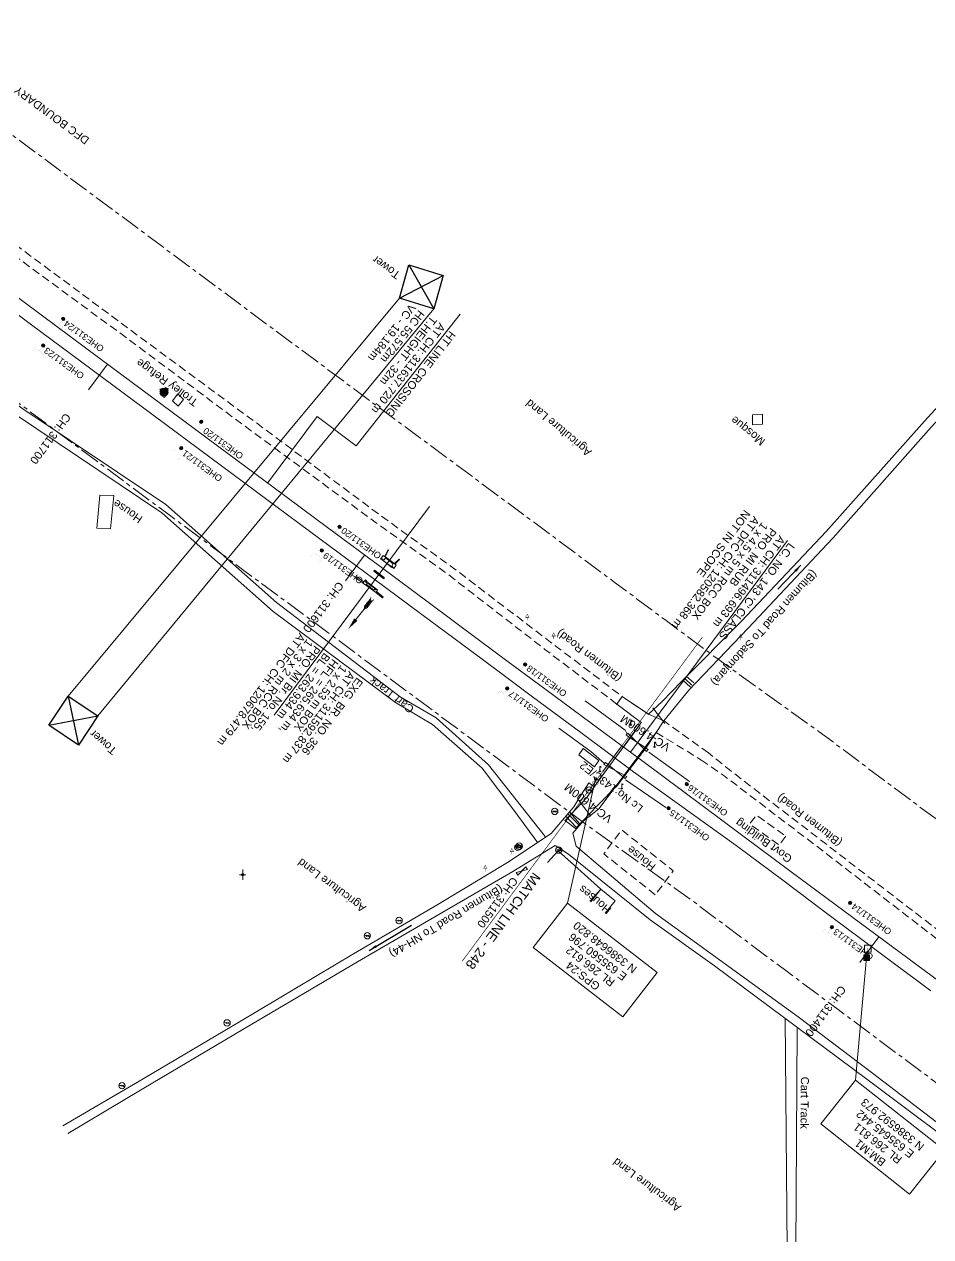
# Model space of a CAD drawing. Header units: metres. Extents: x 628572 to 650094, y 3375792 to 3391117.
# Drawn here: x 635382.4 to 635665.5, y 3386505.8 to 3386884.5 of the extents above; entities that cross this region are included whole.
import ezdxf
from ezdxf.enums import TextEntityAlignment as Align

# ---------------------------------------------------------------- set-up
doc = ezdxf.new("R2010")
doc.units = ezdxf.units.M
doc.header["$MEASUREMENT"] = 0
for name, pattern in [('CENTER', [2, 1.25, -0.25, 0.25, -0.25]), ('DASHED', [0.75, 0.5, -0.25]), ('PHANTOM2', [1.25, 0.625, -0.125, 0.125, -0.125, 0.125, -0.125])]:
    doc.linetypes.add(name, pattern=pattern)
for name, color, linetype, lineweight in [('Arch', 7, 'Continuous', 0), ('Bench_Mark', 7, 'Continuous', 0), ('Bore', 8, 'Continuous', 0), ('BRIDGE DETAILS PLAN', 7, 'Continuous', 0), ('Cart Track', 34, 'Continuous', 0), ('Culvert Parapet', 7, 'Continuous', 0), ('DFCC BOUNDARY', 6, 'CENTER', 0), ('Electric Pole', 251, 'Continuous', 0), ('Existing Chainage', 7, 'Continuous', 0), ('Existing IR Track', 143, 'Continuous', 0), ('Existing Railway Boundary', 7, 'CENTER', 0), ('Footpath', 251, 'Continuous', 0), ('Gate', 251, 'Continuous', 0), ('Govt buliding', 251, 'Continuous', 0), ('GPS', 251, 'Continuous', 0), ('Grill', 251, 'Continuous', 0), ('HT_PWR_LINE', 134, 'POWER', 0), ('Lamp_Post', 7, 'Continuous', 0), ('LC DETAILS IN PLAN', 7, 'Continuous', 0), ('MATCH LINE', 7, 'Continuous', 0), ('OHE MAST', 8, 'Continuous', 0), ('Religious_Place', 251, 'Continuous', 0), ('Residential Building Pucca', 251, 'Continuous', 0), ('Retaining Wall', 251, 'Continuous', 0), ('River Text', 5, 'Continuous', 0), ('Side Details', 251, 'Continuous', 0), ('Sign Board', 251, 'Continuous', 0), ('Subroad Edge', 34, 'Continuous', 0), ('Telephone_Pole', 8, 'Continuous', 0), ('Text', 251, 'Continuous', 0), ('TOPOSTYLEREMARK', 251, 'Continuous', 0), ('Trolley Stand', 251, 'Continuous', 0), ('Wing Wall', 7, 'Continuous', 0), ('WL', 7, 'Continuous', 0)]:
    doc.layers.add(name, color=color, linetype=linetype, lineweight=lineweight)
doc.layers.add('HT_TEXT', color=7, linetype='Continuous')
doc.layers.add('HT_TOWER', color=7, linetype='Continuous')
doc.styles.add('CUT-FILL', font='cut-fill.shx', dxfattribs={"height": 2})
doc.styles.get("Standard").update_dxf_attribs({"font": 'arial.ttf'})
doc.styles.add('street name', font='tahoma.ttf', dxfattribs={"height": 2})
doc.styles.add('Style-Arial', font='arial.ttf')
doc.styles.add('Text', font='arial.ttf', dxfattribs={"height": 2})
doc.linetypes.add('POWER', pattern='A,10,-0.2,[131,ltypeshp.shx,S=0.4,R=0,X=-0.2,Y=0],-0.2,[131,ltypeshp.shx,S=0.4,R=180,X=1.2,Y=0],-1.2,-0.2,[131,ltypeshp.shx,S=0.4,R=0,X=-0.2,Y=0],-0.2,[131,ltypeshp.shx,S=0.4,R=180,X=1.2,Y=0],-1.2,-0.2,[131,ltypeshp.shx,S=0.4,R=0,X=-0.2,Y=0],-0.2,[131,ltypeshp.shx,S=0.4,R=180,X=1.2,Y=0],-1.2', length=14.8)
doc.dimstyles.new('ISO-25', dxfattribs={"dimtxt": 2.5, "dimasz": 2.5, "dimexe": 1.25, "dimexo": 0.625, "dimtad": 1, "dimtxsty": 'Standard', "dimcen": 2.5, "dimadec": 0, "dimazin": 0, "dimtfac": 1, "dimtmove": 0, "dimatfit": 3, "dimfxl": 1, "dimarcsym": 0})

# ---------------------------------------------------------------- blocks, each defined once
blk = doc.blocks.new('GT')
at = {"layer": 'Gate'}
for p, q in [((-0.5, -0.5), (-0.5, 0.5)), ((-0.5, 0.5), (0.5, -0.5)), ((0.5, 0.5), (0.5, -0.5))]:
    blk.add_line(p, q, dxfattribs=at)
at = {"layer": 'Gate', "flags": 128}
blk.add_lwpolyline([(0.5, 0.5), (-0.5, -0.5)], dxfattribs=at)
blk = doc.blocks.new('BORE')
at = {"ltscale": 0.5}
for q in [(-0.99, 0), (0, 1.64), (0.99, 0), (0, -1.64)]:
    blk.add_line((0, 0), q, dxfattribs=at)
blk.add_circle((0, 0), 0.328, dxfattribs=at)
blk = doc.blocks.new('EP')
blk.add_hatch(color=8).paths.add_polyline_path([(0.31, -0.24), (0.31, 0), (-0.31, -0.19), (-0.31, 0.07), (-0.93, -0.01), (-0.21, 0.16), (-0.21, -0.05), (0.43, 0.15), (0.41, -0.1), (0.94, -0.01)])
at = {"color": 8}
for p, q in [((-0.93, -0.01), (-0.21, 0.16)), ((-0.31, 0.07), (-0.93, -0.01)), ((-0.31, -0.19), (-0.31, 0.07)), ((0.31, 0), (-0.31, -0.19)), ((-0.21, 0.16), (-0.21, -0.05)), ((-0.21, -0.05), (0.43, 0.15)), ((0.31, -0.24), (0.31, 0)), ((0.43, 0.15), (0.41, -0.1)), ((0.94, -0.01), (0.31, -0.24)), ((0.41, -0.1), (0.94, -0.01))]:
    blk.add_line(p, q, dxfattribs=at)
blk.add_circle((0, 0), 1, dxfattribs=at)
blk = doc.blocks.new('LP')
at = {"flags": 128}
for points in [[(0, 0), (0, 1.5)], [(0.25, 1.35), (0.44, 1.35)]]:
    blk.add_lwpolyline(points, dxfattribs=at)
for centre, radius, start, end in [((0.07, 0.99), 0.519, 57.6425, 97.3165), ((0.34, 1.33), 0.094, 11.7012, 168.0476)]:
    blk.add_arc(centre, radius, start, end)
at = {"extrusion": (0, 0, -1)}
blk.add_ellipse((0, 0.01), major_axis=(0.308, 0), ratio=0.400495, dxfattribs=at)
blk.add_ellipse((0.35, 1.36), major_axis=(0.0017, 0.0438), ratio=0.461056, start_param=1.74022, end_param=4.575836)
blk = doc.blocks.new('SIG')
for color, points in [(1, [(-0.22, 0.42, 0.180295), (-0.01, 0.33, -0.00255), (0.01, 0.33, -0.00255), (0.02, 0.33, 0.180295), (0.23, 0.42, -0.002654), (0.25, 0.44, 0.184495), (0.33, 0.65, 1.000001), (-0.32, 0.65, 0.184495), (-0.24, 0.44, -0.002654)]), (2, [(0.23, -0.23, -0.002654), (0.25, -0.21, 0.184495), (0.33, 0.01, 1.000001), (-0.32, 0.01, 0.184495), (-0.24, -0.21, -0.002654), (-0.22, -0.23, 0.180295), (-0.01, -0.32, -0.00255), (0.01, -0.32, -0.00255), (0.02, -0.32, 0.180295)]), (3, [(0.23, -0.88, -0.002654), (0.25, -0.86, 0.184495), (0.33, -0.64, 1.000001), (-0.32, -0.64, 0.184495), (-0.24, -0.86, -0.002654), (-0.22, -0.88, 0.395599)])]:
    blk.add_hatch(color=color).paths.add_polyline_path(points)
for p, q in [((-0.31, 0.98), (-0.32, -0.9)), ((0.33, -0.9), (0.32, 0.98))]:
    blk.add_line(p, q)
at = {"flags": 128}
for points in [[(-0.31, 0.98), (-0.81, 0.98, 0.198758), (-0.42, 0.41, 0.003814), (-0.31, 0.39)], [(-0.31, 0.33), (-0.81, 0.33, 0.198758), (-0.42, -0.23, 0.003727), (-0.32, -0.26)], [(0.32, 0.98), (0.82, 0.98, -0.198758), (0.44, 0.41, -0.003814), (0.32, 0.39)], [(0.32, 0.33), (0.82, 0.33, -0.198758), (0.44, -0.23, -0.003727), (0.33, -0.26)], [(-0.32, -0.32), (-0.81, -0.32, 0.198758), (-0.42, -0.88, 0.003639), (-0.32, -0.9)], [(0.33, -0.32), (0.82, -0.32, -0.198758), (0.44, -0.88, -0.003639), (0.33, -0.9)]]:
    blk.add_lwpolyline(points, format="xyb", dxfattribs=at)
for centre, radius, start, end in [((0.01, 0.91), 0.324, 12.4049, 167.5951), ((0.01, 0.81), 0.357, 27.7578, 152.2422), ((0.01, -0.9), 0.324, 181.4572, 358.5428)]:
    blk.add_arc(centre, radius, start, end)
blk = doc.blocks.new('TP')
at = {"layer": 'Telephone_Pole'}
blk.add_hatch(color=8, dxfattribs=at).paths.add_polyline_path([(0.49, 0.08, -0.516403), (0.5, 0.04, 0.157799), (0.42, -0.19, 0.257253), (0.43, -0.21), (0.7, -0.4, 0.297943), (0.73, -0.4, 0.213635), (0.94, -0.09, 0.292624), (0.86, 0.1, 0.314672), (-0.86, 0.1, 0.297888), (-0.94, -0.1, 0.205841), (-0.73, -0.4, 0.297943), (-0.7, -0.4), (-0.43, -0.21, 0.257253), (-0.42, -0.19, 0.155164), (-0.5, 0.04, -0.510878), (-0.49, 0.08, -0.167449)])
at = {"layer": 'Telephone_Pole', "color": 8}
for p, q in [((-0.7, -0.4), (-0.43, -0.21)), ((0.7, -0.4), (0.43, -0.21))]:
    blk.add_line(p, q, dxfattribs=at)
blk.add_circle((0, 0), 1.03, dxfattribs=at)
for centre, radius, start, end in [((0.01, -1.13), 1.5, 55.3659, 125.2353), ((-0.48, 0.05), 0.0243, 109.2181, 217.464), ((-0.82, -0.21), 0.402, 2.1844, 37.464), ((0.01, -1.34), 1.5, 71.1943, 109.2181), ((0.82, -0.21), 0.402, 141.9464, 177.8156), ((0.48, 0.06), 0.0243, 321.9464, 71.1943), ((0.75, -0.06), 0.194, 350.1231, 55.3659), ((-0.44, -0.19), 0.0258, 304.4776, 2.1844), ((0.44, -0.19), 0.0258, 177.8156, 235.5224), ((0.72, -0.38), 0.0258, 235.5224, 301.8866), ((0.49, -0.01), 0.462, 301.8866, 350.1231)]:
    blk.add_arc(centre, radius, start, end, dxfattribs=at)
for p in [(-0.44, -0.22), (0.44, -0.22)]:
    blk.add_point(p, dxfattribs=at)
blk = doc.blocks.new('TSB')
at = {"const_width": 0.132, "flags": 128}
blk.add_lwpolyline([(-0.51, 0.84), (0.54, 0.84), (0, 1.85), (-0.51, 0.84)], close=True, dxfattribs=at)
at = {"const_width": 0.142, "flags": 128}
blk.add_lwpolyline([(0, 0.84), (0, 0)], dxfattribs=at)
blk = doc.blocks.new('L')
at = {"layer": 'WL'}
for p, q in [((1.07, 3.42), (-1.06, 3.42)), ((-1.06, 3.42), (-1.06, 1.29)), ((-1.06, 1.29), (1.07, 1.29)), ((0, 1.29), (0, 0)), ((1.07, 1.29), (1.07, 3.42))]:
    blk.add_line(p, q, dxfattribs=at)
at = {"layer": 'WL', "insert": (-0.18, 1.79), "char_height": 0.739, "attachment_point": 7, "line_spacing_factor": 0.6, "style": 'CUT-FILL'}
blk.add_mtext('L', dxfattribs=at)
blk = doc.blocks.new('BM')
blk.add_hatch(color=256).paths.add_polyline_path([(-0.88, -0.88), (-0.88, 0.88), (0.88, 0.88), (0.88, -0.88)])
for p, q in [((0.88, 0.88), (-0.88, 0.88)), ((-0.88, 0.88), (-0.88, -0.88)), ((0.88, -0.88), (0.88, 0.88)), ((-0.88, -0.88), (0.88, -0.88))]:
    blk.add_line(p, q)
blk = doc.blocks.new('GPS')
at = {"const_width": 0.0279, "flags": 128}
blk.add_lwpolyline([(0.56, -0.56), (-0.56, -0.56), (-0.56, 0.56), (0.56, 0.56), (0.56, -0.56)], close=True, dxfattribs=at)
at = {"flags": 128}
blk.add_lwpolyline([(0.33, -0.33), (-0.33, -0.33), (-0.33, 0.33), (0.33, 0.33), (0.33, -0.33)], close=True, dxfattribs=at)
at = {"style": 'street name'}
blk.add_text('GPS', height=0.868, dxfattribs=at).set_placement((-1.16, -1.69, -111.29))
blk = doc.blocks.new('OHE MAST')
h = blk.add_hatch(color=256)
edge = h.paths.add_edge_path()
edge.add_arc((0, 0), 0.514, 0, 360)
at = {"const_width": 0.01, "flags": 128}
for points in [[(1.5, 3.5), (1.5, 2), (-1.5, 2), (-1.5, 3.5)], [(0, 2), (0, 0)]]:
    blk.add_lwpolyline(points, dxfattribs=at)
blk.add_circle((0, 0), 0.514)
blk = doc.blocks.new('River A')
at = {"layer": 'River Text'}
for p, q in [((0.5, 20.3), (-3.1, 27.8, -1499.5)), ((0.5, 20.3), (4.5, 27.7, -1499.5)), ((0, 0), (-3.6, 7.5, -1499.5)), ((0.1, 6), (-3.5, 13.6, -1499.5)), ((0.1, 3.3), (-3.5, 10.8, -1499.5)), ((0.2, 9.9), (-3.4, 17.4, -1499.5)), ((0.3, 12.9), (-3.3, 20.5, -1499.5)), ((0.4, 16.4), (-3.2, 24, -1499.5)), ((0.5, 22.3), (0, 0)), ((0, 0), (4, 7.4, -1499.5)), ((0.1, 6), (4.1, 13.4, -1499.5)), ((0.1, 3.3), (4.1, 10.7, -1499.5)), ((0.2, 9.9), (4.2, 17.2, -1499.5)), ((0.3, 12.9), (4.3, 20.3, -1499.5)), ((0.4, 16.4), (4.4, 23.8, -1499.5))]:
    blk.add_line(p, q, dxfattribs=at)
at = {"layer": 'River Text', "flags": 128}
blk.add_lwpolyline([(-0.7, -27.7), (0.5, 22.3)], dxfattribs=at)
at = {"layer": 'River Text', "extrusion": (0, 0, -1)}
blk.add_solid([(-3.5, -27.8), (1.3, -52.7), (4.8, -27.6)], dxfattribs=at)

msp = doc.modelspace()

# ---------------------------------------------------------------- linework, layer by layer
at = {"layer": 'Arch', "flags": 128}
for points in [[(635582.4552, 3386666.1339), (635578.6537, 3386671.0438)], [(635559.3582, 3386637.1439), (635555.5567, 3386642.0538)]]:
    msp.add_lwpolyline(points, dxfattribs=at)
at = {"layer": 'BRIDGE DETAILS PLAN', "flags": 128}
msp.add_lwpolyline([(635460.4896, 3386668.6761), (635508.9688, 3386733.9212)], dxfattribs=at)
at = {"layer": 'Cart Track', "flags": 128}
for points in [[(635247.7057, 3386862.9359), (635265.631, 3386851.7486), (635299.6158, 3386826.237), (635337.8861, 3386797.7223), (635381.658, 3386764.6167), (635426.6545, 3386734.5584), (635461.1616, 3386703.9376), (635499.7714, 3386674.4066), (635510.997, 3386667.8678), (635527.4085, 3386653.2204), (635537.5678, 3386640.3271), (635545.0999, 3386630.8532)], [(635542.8068, 3386628.7914), (635535.3311, 3386639.0433), (635525.3679, 3386652.1234), (635509.85, 3386665.8194), (635498.3355, 3386672.6594), (635460.1602, 3386701.1271), (635425.4081, 3386731.8691), (635379.6359, 3386762.5997), (635336.206, 3386795.7041), (635298.3769, 3386824.4547), (635264.167, 3386849.9504), (635250.139, 3386857.6526)], [(635619.9846, 3386574.0705), (635620.6203, 3386501.9262), (635621.0206, 3386467.598), (635621.5199, 3386446.8367)], [(635623.5409, 3386446.8477), (635623.0364, 3386467.248), (635623.3563, 3386501.8018), (635623.8049, 3386570.8736)]]:
    msp.add_lwpolyline(points, dxfattribs=at)
at = {"layer": 'Culvert Parapet', "flags": 128}
for points in [[(635497.2393, 3386714.853), (635494.1415, 3386717.2026), (635494.1975, 3386717.2715), (635497.2953, 3386714.9219), (635497.2393, 3386714.853)], [(635489.121, 3386710.4042), (635489.238, 3386710.5061), (635492.3038, 3386708.1715), (635492.1864, 3386708.0693), (635489.121, 3386710.4042)], [(635494.8005, 3386711.4212), (635494.7385, 3386711.3403), (635491.6167, 3386713.6799), (635491.6777, 3386713.7878), (635494.8005, 3386711.4212)], [(635491.7408, 3386713.9648), (635491.6968, 3386713.9088), (635494.8226, 3386711.5862), (635494.8476, 3386711.6742), (635491.7408, 3386713.9648)]]:
    msp.add_lwpolyline(points, close=True, dxfattribs=at)
at = {"layer": 'DFCC BOUNDARY', "ltscale": 5, "flags": 128}
msp.add_lwpolyline([(636584.3346, 3385988.4431), (636568.0107, 3385966.4571), (636550.348, 3385979.5622), (636531.0292, 3385993.896), (636512.8723, 3386007.4061), (636494.6223, 3386020.9855), (636478.6223, 3386032.853), (636462.6421, 3386044.7059), (636445.6824, 3386057.2864), (636428.7231, 3386069.8668), (636412.8636, 3386081.6666), (636396.9152, 3386093.5326), (636381.1027, 3386105.2279), (636365.4251, 3386116.8234), (636349.468, 3386128.6377), (636333.5586, 3386140.4168), (636317.7135, 3386152.2062), (636301.7194, 3386164.1064), (636285.757, 3386175.9393), (636269.6961, 3386187.8452), (636253.6842, 3386199.7353), (636237.5515, 3386211.7151), (636221.8027, 3386223.4057), (636206.045, 3386235.1031), (636187.1562, 3386249.1232), (636153.4881, 3386274.1306), (636138.7328, 3386285.1), (636122.4567, 3386297.1865), (636106.2444, 3386309.2256), (636090.1404, 3386321.1956), (636074.02, 3386333.1779), (636058.4676, 3386344.7368), (636042.9008, 3386356.3065), (636027.1935, 3386367.996), (636011.4859, 3386379.6858), (635996.0724, 3386391.1487), (635980.6527, 3386402.6163), (635964.4153, 3386414.6783), (635948.2342, 3386426.6986), (635932.527, 3386438.3503), (635916.9531, 3386449.9031), (635901.016, 3386461.7314), (635885.0988, 3386473.545), (635868.6437, 3386485.7318), (635852.2039, 3386497.9073), (635836.2418, 3386509.7593), (635820.2555, 3386521.6293), (635804.3184, 3386533.4839), (635788.3915, 3386545.331), (635772.3503, 3386557.2825), (635756.4819, 3386569.1055), (635740.306, 3386581.4522), (635723.7188, 3386594.113), (635707.6822, 3386606.0614), (635691.8325, 3386617.8706), (635675.9781, 3386629.6842), (635660.1262, 3386641.4958), (635645.6001, 3386652.358), (635630.6778, 3386663.5162), (635598.6519, 3386686.4914), (635582.8578, 3386698.2424), (635566.9601, 3386710.0712), (635557.3662, 3386717.1988), (635547.9622, 3386724.1854), (635532.785, 3386735.4635), (635517.7932, 3386746.6037), (635500.8991, 3386759.1164), (635484.3671, 3386771.3608), (635466.5716, 3386784.5844), (635449.1882, 3386797.502), (635429.837, 3386811.8874), (635410.9084, 3386825.9586), (635391.7177, 3386840.208), (635372.7074, 3386854.3233), (635352.4172, 3386869.3652), (635332.1246, 3386884.409), (635310.3164, 3386900.6009), (635288.5511, 3386916.761), (635271.53, 3386929.3977), (635269.479, 3386930.9204), (635250.6155, 3386944.9254), (635245.9876, 3386948.4016), (635242.5047, 3386951.065), (635220.0962, 3386967.6999), (635213.776, 3386972.3916), (635203.1346, 3386958.0783), (635166.3676, 3386983.9444)], dxfattribs=at)
at = {"layer": 'Existing Chainage', "color": 7, "linetype": 'Continuous', "lineweight": 13, "flags": 128}
for points in [[(635402.4655, 3386770.3068), (635408.4344, 3386778.33)], [(635482.7558, 3386710.6732), (635488.7139, 3386718.7044)], [(635563.0763, 3386651.095), (635569.0305, 3386659.1291)]]:
    msp.add_lwpolyline(points, dxfattribs=at)
at = {"layer": 'Existing Chainage', "linetype": 'Continuous', "lineweight": 13, "flags": 128}
msp.add_lwpolyline([(635643.3331, 3386591.4363), (635649.2831, 3386599.4736)], dxfattribs=at)
at = {"layer": 'Existing IR Track', "flags": 128}
for points in [[(635569.0305, 3386659.1291), (635559.0632, 3386666.516), (635542.5509, 3386678.7535), (635533.5558, 3386685.3946), (635524.1716, 3386692.3231), (635508.9632, 3386703.6446), (635494.2755, 3386714.5785), (635477.1472, 3386727.2853), (635460.411, 3386739.7012), (635442.772, 3386752.8038), (635425.3444, 3386765.7495), (635406.0351, 3386780.115), (635387.6894, 3386793.7633), (635367.9265, 3386808.4104), (635348.6557, 3386822.6928), (635328.6603, 3386837.5589), (635308.3043, 3386852.6932), (635286.547, 3386868.8359), (635264.3664, 3386885.2928)], [(635665.5438, 3386582.5874), (635649.6883, 3386594.4018), (635633.8065, 3386606.2357), (635619.2504, 3386617.1203), (635604.6766, 3386628.018), (635572.6936, 3386650.9624), (635556.5932, 3386662.9413), (635540.6945, 3386674.7708), (635531.1263, 3386681.8794), (635521.7223, 3386688.8659), (635506.5414, 3386700.1467), (635491.5774, 3386711.2663), (635474.7111, 3386723.7584), (635458.1513, 3386736.0233), (635440.328, 3386749.2677), (635422.9445, 3386762.1854), (635403.5867, 3386776.5756), (635384.6582, 3386790.6468), (635365.4873, 3386804.8814)], [(635812.8294, 3386478.2288), (635796.9538, 3386490.0368), (635780.8645, 3386501.9648), (635765.0358, 3386513.5917), (635732.6829, 3386537.342), (635716.065, 3386549.8044), (635699.5503, 3386562.19), (635683.7294, 3386573.937), (635665.9067, 3386587.1671), (635635.9522, 3386609.3424), (635621.4726, 3386620.1213), (635606.8366, 3386631.0167), (635575.2286, 3386654.5355), (635569.0304, 3386659.1291)]]:
    msp.add_lwpolyline(points, dxfattribs=at)
at = {"layer": 'Existing Railway Boundary', "ltscale": 5, "flags": 128}
msp.add_lwpolyline([(631983.38, 3389039.032), (631997.7807, 3389029.4226), (631998.0481, 3389028.4172), (632017.689, 3389013.381), (632054.7643, 3388986.9088), (632106.6339, 3388955.856), (632154.9467, 3388925.0992), (632230.8669, 3388875.9972), (632261.2753, 3388857.0709), (632290.5359, 3388840.2738), (632385.6616, 3388776.6365), (632400.5735, 3388766.5357), (632397.5375, 3388762.1235), (632395.5364, 3388759.1088), (632389.2973, 3388750.367), (632386.7075, 3388746.9674), (632380.0799, 3388739.4039), (632361.8258, 3388715.063), (632365.1364, 3388712.5802), (632373.8273, 3388706.8724), (632388.4278, 3388697.2834), (632403.5607, 3388687.3436), (632418.7904, 3388677.3402), (632434.5002, 3388667.0345), (632450.2517, 3388656.7014), (632466.7864, 3388645.8571), (632483.3195, 3388635.0137), (632501.7611, 3388622.9148), (632520.2525, 3388610.7831), (632536.8197, 3388599.9238), (632553.3588, 3388589.0829), (632565.8495, 3388580.885), (632578.4671, 3388572.604), (632596.9196, 3388560.5289), (632615.4939, 3388548.3741), (632635.6038, 3388535.295), (632652.8405, 3388523.9973), (632669.9946, 3388512.743), (632686.4084, 3388501.9869), (632696.8068, 3388495.1588), (632732.8678, 3388550.0585), (632815.552, 3388494.313), (632865.8266, 3388462.6693), (632954.7858, 3388408.1832), (633025.1519, 3388369.9037), (633056.7277, 3388353.8904), (633065.1399, 3388349.0145), (633088.5914, 3388328.9973), (633152.5885, 3388273.22), (633202.5468, 3388242.3953), (633264.4413, 3388204.6969), (633318.529, 3388171.7998), (633353.1394, 3388148.7029), (633406.9301, 3388112.3266), (633420.502, 3388103.4378), (633436.8123, 3388092.7008), (633466.2362, 3388073.356), (633479.8402, 3388064.4269), (633497.3225, 3388052.9837), (633514.7073, 3388041.6043), (633531.7969, 3388030.3277), (633546.129, 3388020.9518), (633562.4852, 3388010.2117), (633576.5949, 3388000.9466), (633594.4174, 3387989.2137), (633606.8568, 3387981.0241), (633607.7091, 3387982.3188), (633610.8424, 3387980.256), (633626.8506, 3387969.7582), (633642.9494, 3387959.201), (633660.1619, 3387947.8844), (633677.4438, 3387936.5221), (633693.0899, 3387926.2037), (633708.7685, 3387915.8637), (633726.0343, 3387904.4973), (633743.3468, 3387893.1002), (633758.2779, 3387883.3197), (633773.1647, 3387873.5681), (633789.2894, 3387862.9617), (633805.4356, 3387852.3412), (633820.4764, 3387842.4668), (633835.4704, 3387832.6232), (633852.0416, 3387821.7432), (633886.4734, 3387799.1411), (633904.4207, 3387787.3621), (633919.3393, 3387777.5707), (633934.3023, 3387767.7502), (633949.6629, 3387757.6969), (633964.9235, 3387747.7091), (633980.0551, 3387737.7098), (633995.2041, 3387727.6988), (634012.3387, 3387716.4289), (634029.3333, 3387705.2512), (634045.5362, 3387694.5849), (634061.6293, 3387683.9862), (634078.9907, 3387672.5929), (634096.3149, 3387661.224), (634113.1506, 3387650.1721), (634130.0059, 3387639.1072), (634145.8823, 3387628.6414), (634161.8963, 3387618.085), (634177.8703, 3387607.6107), (634193.7633, 3387597.1895), (634209.9993, 3387586.506), (634226.097, 3387575.9134), (634243.1652, 3387564.6955), (634260.1615, 3387553.5249), (634275.6177, 3387543.3646), (634291.1318, 3387533.1662), (634296.8083, 3387529.4449), (634291.9143, 3387522.0113), (634301.9583, 3387515.4268), (634317.7028, 3387505.1053), (634344.1271, 3387487.7818), (634370.6963, 3387470.3636), (634386.1901, 3387460.3813), (634401.9429, 3387450.229), (634426.4972, 3387434.0857), (634451.3792, 3387417.727), (634475.9114, 3387401.5928), (634500.3759, 3387385.5031), (634523.6732, 3387370.1555), (634547.0997, 3387354.7227), (634564.8006, 3387343.068), (634582.571, 3387331.3674), (634601.3879, 3387318.9723), (634620.2858, 3387306.5238), (634639.3106, 3387294.0156), (634658.1243, 3387281.6461), (634679.4814, 3387267.2836), (634702.026, 3387254.0413), (634712.9167, 3387246.4104), (634726.0042, 3387238.4627), (634737.8854, 3387230.0656), (634750.9438, 3387221.7267), (634764.9008, 3387212.4131), (634775.612, 3387204.6159), (634789.3703, 3387195.959), (634801.4607, 3387188.869), (634814.7172, 3387180.8194), (634815.4987, 3387180.2694), (634827.9598, 3387171.3498), (634840.5994, 3387164.128), (634854.2176, 3387155.5292), (634871.8787, 3387143.9515), (634877.6173, 3387139.7695), (634887.5373, 3387132.4757), (634902.4262, 3387121.5277), (634921.3448, 3387107.4791), (634940.6674, 3387093.1306), (634962.2421, 3387077.0753), (634984.1126, 3387060.8), (635000.5185, 3387048.6195), (635017.0238, 3387036.3652), (635035.7455, 3387022.426), (635054.4369, 3387008.5092), (635082.1937, 3386987.9155), (635109.8573, 3386967.3911), (635134.2436, 3386949.2611), (635158.5309, 3386931.2047), (635180.7563, 3386914.7058), (635202.7867, 3386898.3516), (635206.1213, 3386895.8016), (635211.1242, 3386892.0437), (635230.1367, 3386877.9281), (635249.207, 3386863.7701), (635270.9723, 3386847.61), (635292.819, 3386831.3895), (635313.1117, 3386816.3456), (635333.3618, 3386801.3334), (635352.372, 3386787.2182), (635371.5331, 3386772.9909), (635390.4616, 3386758.9197), (635409.8226, 3386744.527), (635427.2062, 3386731.6093), (635445.0434, 3386718.3546), (635461.6171, 3386706.0794), (635478.4695, 3386693.5976), (635493.4196, 3386682.4884), (635508.6023, 3386671.2062), (635518.0063, 3386664.2196), (635527.5618, 3386657.1206), (635543.461, 3386645.2907), (635559.7145, 3386633.1978), (635591.676, 3386610.2688), (635606.0755, 3386599.5015), (635620.6466, 3386588.6057), (635636.5434, 3386576.7606), (635652.3995, 3386564.9458), (635668.2493, 3386553.1365), (635683.9787, 3386541.4169), (635700.2614, 3386528.9886), (635716.7419, 3386516.4094), (635732.9183, 3386504.3569), (635749.0007, 3386492.3748), (635764.9276, 3386480.5277), (635780.91, 3386468.6394), (635796.8963, 3386456.7694), (635812.8908, 3386444.8934), (635829.3631, 3386432.6938), (635845.7912, 3386420.527), (635861.6814, 3386408.7334), (635877.6317, 3386396.8953), (635893.2055, 3386385.3425), (635908.8769, 3386373.7174), (635925.058, 3386361.6972), (635941.2668, 3386349.6564), (635956.6865, 3386338.1889), (635972.0823, 3386326.7391), (635987.7899, 3386315.0493), (636003.5308, 3386303.3347), (636019.0977, 3386291.765), (636034.6476, 3386280.2079), (636050.7681, 3386268.2256), (636066.8961, 3386256.2378), (636083.1084, 3386244.1987), (636099.3561, 3386232.1333), (636114.134, 3386221.1471), (636147.8198, 3386196.1265), (636166.7058, 3386182.1085), (636182.4635, 3386170.4111), (636198.2037, 3386158.7268), (636214.3364, 3386146.7471), (636230.3919, 3386134.8247), (636230.9614, 3386134.4025), (636228.154, 3386130.995), (636300.9317, 3386076.4069), (636382.1931, 3386014.4435), (636463.0816, 3385952.0584), (636544.2755, 3385889.3268), (636568.8921, 3385871.1182), (636613.4471, 3385839.7025), (636628.0709, 3385853.6506), (636650.5128, 3385835.4717), (636693.9069, 3385800.1065), (636686.7095, 3385790.4003), (636696.0629, 3385782.3378), (636710.473, 3385769.9165), (636766.0138, 3385726.4206), (636849.4668, 3385668.9836), (636931.64, 3385608.8479), (637013.8419, 3385548.1951), (637096.6082, 3385488.6336), (637121.9489, 3385470.2058), (637176.9181, 3385426.1737), (637258.1753, 3385363.4078), (637340.1494, 3385301.7514), (637422.2947, 3385241.0852), (637447.0788, 3385223.2045), (637528.2227, 3385160.8768), (637610.9552, 3385100.7612), (637694.8717, 3385041.953), (637753.3499, 3385002.2846), (637771.5944, 3384989.982), (637771.5944, 3384979.4924), (637852.0915, 3384922.0343), (637935.0162, 3384862.0714), (637993.4351, 3384821.4573), (638019.0158, 3384803.2052), (638102.4107, 3384745.0584), (638178.9785, 3384688.3398), (638237.6603, 3384636.8079), (638344.701, 3384557.2221), (638427.4112, 3384496.8586), (638508.4228, 3384435.5926), (638565.3238, 3384391.9743), (638589.782, 3384373.2765), (638631.8324, 3384337.8543), (638619.2503, 3384320.7689), (638700.6253, 3384258.2275), (638758.2306, 3384210.1286), (638748.4263, 3384194.4881), (638832.9819, 3384135.241), (638898.2751, 3384089.8354), (638910.685, 3384104.7359), (638994.0238, 3384045.8483), (639077.2216, 3383986.384), (639102.1383, 3383968.0886), (639159.8745, 3383926.5901), (639184.8741, 3383908.5552), (639242.6613, 3383867.4991), (639268.1519, 3383849.1332), (639327.9549, 3383811.5106), (639354.2186, 3383795.0507), (639414.5653, 3383756.9689), (639440.0428, 3383739.3736), (639498.3493, 3383699.1058), (639523.8465, 3383681.6785), (639574.9736, 3383646.7331), (639583.1624, 3383652.0276), (639689.1575, 3383571.5368), (639770.3529, 3383510.1038), (639826.8338, 3383467.0843), (639851.6063, 3383448.3401), (639907.8381, 3383405.1303), (639928.7552, 3383389.2727), (639932.4136, 3383385.8226), (639987.4639, 3383341.8457), (640012.7135, 3383323.0928), (640093.1273, 3383262.0565), (640171.8725, 3383196.1592), (640228.3322, 3383153.381), (640311.5957, 3383095.2106), (640394.8641, 3383036.2274), (640477.4145, 3382977.0386), (640559.1827, 3382915.4685), (640665.4567, 3382835.3045), (640720.6935, 3382789.5682), (640744.1896, 3382769.9043), (640801.5333, 3382727.7921), (640884.497, 3382668.355), (640967.4181, 3382609.4811), (641049.3321, 3382547.9775), (641130.842, 3382487.0083), (641212.6929, 3382426.3203), (641295.2397, 3382366.2732), (641377.1032, 3382305.6407), (641458.6913, 3382244.4694), (641539.788, 3382182.3426), (641622.1383, 3382122.0097), (641702.364, 3382062.6427), (641784.5528, 3382001.6936), (641867.0132, 3381941.5198), (641973.939, 3381862.1361), (642047.1447, 3381806.5386), (642111.3474, 3381756.247), (642135.5451, 3381737.1522), (642191.6481, 3381692.8805), (642216.3665, 3381674.0919), (642297.8377, 3381612.4104), (642380.4062, 3381552.4772), (642463.3246, 3381492.4122), (642545.7114, 3381431.7783), (642627.5896, 3381371.9523), (642710.042, 3381311.7191), (642794.2249, 3381254.3826), (642875.8129, 3381193.2771), (642956.3456, 3381130.3141), (643036.4583, 3381067.3443), (643117.185, 3381004.8095), (643172.4593, 3380960.8682), (643197.158, 3380942.1115), (643255.3116, 3380901.5691), (643282.0179, 3380885.9855), (643340.0019, 3380844.3971), (643414.9945, 3380785.1482), (643451.8986, 3380756.7808), (643532.8037, 3380694.4612), (643535.2972, 3380692.6635), (643551.2784, 3380680.8194), (643567.3357, 3380668.919), (643583.0638, 3380657.2952), (643598.7082, 3380645.7333), (643614.3081, 3380634.1892), (643630.1523, 3380622.4653), (643650.0814, 3380608.0318), (643669.585, 3380593.9065), (643682.7179, 3380584.1884), (643695.5222, 3380574.7117), (643709.3225, 3380564.4893), (643722.9637, 3380554.3847), (643737.887, 3380543.3483), (643752.8235, 3380532.3022), (643768.2592, 3380520.8389), (643783.7331, 3380509.3472), (643799.7855, 3380497.4973), (643815.9413, 3380485.5714), (643832.7782, 3380473.1288), (643849.7289, 3380460.6021), (643866.059, 3380448.5159), (643882.3496, 3380436.4589), (643898.3816, 3380424.7148), (643914.2305, 3380413.1048), (643929.3278, 3380401.9147), (643944.4267, 3380390.7231), (643959.7518, 3380379.1349), (643975.3902, 3380367.3097), (643987.907, 3380358.1055), (644000.1603, 3380349.0958), (644017.4569, 3380336.3184), (644034.4669, 3380323.7528), (644046.4455, 3380314.9727), (644249.4258, 3380165.3983), (644621.007, 3379887.6965), (644676.9944, 3379845.4482), (644702.8645, 3379825.9912), (644738.6024, 3379799.4801), (644742.2817, 3379796.7418), (644771.2557, 3379773.8192), (644804.6479, 3379750.2058), (644834.554, 3379728.6172), (644848.5372, 3379718.5093), (644863.2911, 3379707.9396), (644878.1999, 3379697.2589), (644893.8111, 3379686.127), (644909.381, 3379675.0245), (644918.4816, 3379668.5863), (644935.1691, 3379656.7791), (644907.7997, 3379620.3367), (644936.8456, 3379598.666), (644961.4527, 3379618.4234), (645145.9779, 3379481.4776), (645154.4712, 3379493.1591), (645276.7247, 3379402.534), (645270.2115, 3379393.7381), (645468.3754, 3379252.8811), (645478.6859, 3379267.1096), (645498.5589, 3379252.3702), (645510.5872, 3379243.9988), (645510.5872, 3379243.9988), (645531.3517, 3379228.922), (645544.8911, 3379218.91), (645549.0311, 3379215.8257)], dxfattribs=at)
at = {"layer": 'Footpath', "flags": 128}
msp.add_lwpolyline([(635571.923, 3386661.9364), (635575.0223, 3386666.4428), (635567.4512, 3386672.1277), (635569.0775, 3386674.5309), (635577.3006, 3386668.9836), (635582.1755, 3386666.8881), (635576.5351, 3386658.361), (635569.1833, 3386648.9598), (635567.7502, 3386646.9695), (635561.3329, 3386640.4318), (635554.5942, 3386633.3123), (635551.3035, 3386635.85), (635558.0422, 3386642.9695), (635560.48, 3386646.4423), (635564.788, 3386652.3631), (635571.923, 3386661.9364)], close=True, dxfattribs=at)
at = {"layer": 'Footpath'}
for p in [(635569.0775, 3386674.531), (635567.4512, 3386672.128), (635567.5032, 3386672.15), (635577.3006, 3386668.984), (635575.0143, 3386666.431), (635582.1755, 3386666.888), (635571.923, 3386661.936), (635579.8447, 3386663.355), (635576.5351, 3386658.361), (635564.788, 3386652.363), (635560.48, 3386646.442), (635567.7502, 3386646.97), (635569.1833, 3386648.96), (635558.0422, 3386642.97), (635568.9247, 3386645.875), (635561.3329, 3386640.432), (635551.3035, 3386635.85), (635554.5942, 3386633.312)]:
    msp.add_point(p, dxfattribs=at)
at = {"layer": 'Gate', "flags": 128}
for points in [[(635570.8893, 3386663.0736), (635570.3875, 3386662.4505), (635577.2726, 3386657.9323), (635576.7708, 3386657.3092), (635570.8893, 3386663.0736)], [(635570.1081, 3386648.9017), (635570.5467, 3386649.5707), (635563.4333, 3386653.2781), (635563.872, 3386653.9472), (635570.1081, 3386648.9017)]]:
    msp.add_lwpolyline(points, close=True, dxfattribs=at)
at = {"layer": 'Govt buliding', "flags": 128}
msp.add_lwpolyline([(635556.9491, 3386658.2931), (635561.8661, 3386654.5096), (635560.4711, 3386652.5463), (635555.5527, 3386656.3309), (635556.9491, 3386658.2931)], close=True, dxfattribs=at)
at = {"layer": 'Govt buliding', "color": 88, "linetype": 'DASHED', "ltscale": 5, "flags": 128}
for points in [[(635620.1864, 3386630.8851), (635618.1576, 3386628.1333), (635608.9776, 3386634.7287), (635611.021, 3386637.5003), (635620.1864, 3386630.8851)], [(635579.4745, 3386612.6335), (635563.3651, 3386625.3708), (635568.9849, 3386632.8389), (635585.099, 3386620.0979), (635579.4745, 3386612.6335)]]:
    msp.add_lwpolyline(points, close=True, dxfattribs=at)
at = {"layer": 'Grill', "flags": 128}
for points in [[(635570.6384, 3386662.762), (635570.105, 3386663.9913), (635557.6068, 3386673.1868)], [(635563.6527, 3386653.6127), (635559.2986, 3386657.3259), (635549.3143, 3386664.6121)], [(635590.1578, 3386647.985), (635577.4395, 3386657.1905)], [(635570.1971, 3386648.5433), (635582.7696, 3386639.8498)]]:
    msp.add_lwpolyline(points, dxfattribs=at)
at = {"layer": 'HT_PWR_LINE', "flags": 128}
for points in [[(635396.1175, 3386674.6882), (635499.6317, 3386798.9947)], [(635510.3071, 3386795.6739), (635405.3453, 3386668.5224)]]:
    msp.add_lwpolyline(points, dxfattribs=at)
at = {"layer": 'HT_TEXT', "lineweight": 13, "flags": 128}
msp.add_lwpolyline([(635518.5321, 3386793.9912), (635486.0588, 3386752.8767), (635473.8548, 3386761.9567), (635458.4187, 3386741.1822)], dxfattribs=at)
at = {"layer": 'HT_TOWER', "flags": 128}
for points in [[(635499.6317, 3386798.9947), (635502.5341, 3386809.3522), (635513.2104, 3386806.0347), (635510.3071, 3386795.6739), (635499.6317, 3386798.9947)], [(635390.1198, 3386665.5343), (635396.1175, 3386674.6882), (635405.3453, 3386668.5224), (635399.3475, 3386659.3681), (635390.1198, 3386665.5343)]]:
    msp.add_lwpolyline(points, close=True, dxfattribs=at)
for points in [[(635502.5341, 3386809.3522), (635510.3071, 3386795.6739)], [(635499.6317, 3386798.9947), (635513.2104, 3386806.0347)], [(635396.1175, 3386674.6882), (635399.3475, 3386659.3681)], [(635390.1198, 3386665.5343), (635405.3453, 3386668.5224)]]:
    msp.add_lwpolyline(points, dxfattribs=at)
at = {"layer": 'LC DETAILS IN PLAN', "lineweight": 13, "flags": 128}
msp.add_lwpolyline([(635571.6788, 3386657.1665), (635620.7634, 3386723.2263)], dxfattribs=at)
at = {"layer": 'MATCH LINE', "linetype": 'PHANTOM2', "ltscale": 15, "const_width": 0.2}
msp.add_lwpolyline([(635594.1772, 3386693.0603), (635519.1625, 3386591.8407)], dxfattribs=at)
at = {"layer": 'Religious_Place', "flags": 128}
msp.add_lwpolyline([(635609.7873, 3386759.3668), (635609.8099, 3386762.4918), (635612.9781, 3386762.7712), (635612.9554, 3386759.6462), (635609.7873, 3386759.3668)], close=True, dxfattribs=at)
at = {"layer": 'Residential Building Pucca', "flags": 128}
msp.add_lwpolyline([(635405.0336, 3386727.1176), (635409.3735, 3386726.9393), (635410.3489, 3386737.2718), (635405.9852, 3386737.4511), (635405.0336, 3386727.1176)], close=True, dxfattribs=at)
for points in [[(635545.8091, 3386622.6498), (635549.1706, 3386626.3511), (635562.4144, 3386614.3233), (635559.0528, 3386610.6219)], [(635559.3199, 3386610.3959), (635562.4144, 3386614.3233), (635566.9495, 3386610.7499), (635563.8551, 3386606.8226)]]:
    msp.add_lwpolyline(points, dxfattribs=at)
at = {"layer": 'Retaining Wall', "flags": 128}
for points in [[(635493.8836, 3386717.3077), (635494.1587, 3386717.5636), (635494.7575, 3386717.2512), (635495.2158, 3386717.836), (635497.6519, 3386715.9957), (635497.1935, 3386715.268), (635497.8671, 3386714.5506), (635498.5877, 3386715.5793), (635497.84, 3386716.1877), (635495.3349, 3386718.0179), (635494.5302, 3386718.6124), (635493.6966, 3386717.4798), (635493.8836, 3386717.3077)], [(635492.2002, 3386707.0296), (635491.4146, 3386707.619), (635488.9815, 3386709.4012), (635488.1407, 3386709.9703), (635488.9483, 3386711.0242), (635489.2502, 3386710.8111), (635488.995, 3386710.3732), (635489.3948, 3386710.014), (635489.1366, 3386709.6381), (635491.5866, 3386707.7909), (635491.7548, 3386708.1058), (635492.0748, 3386707.8162), (635492.3818, 3386708.0885), (635492.7576, 3386707.7723), (635492.2002, 3386707.0296)]]:
    msp.add_lwpolyline(points, close=True, dxfattribs=at)
at = {"layer": 'Subroad Edge', "color": 88, "linetype": 'DASHED', "ltscale": 5, "flags": 128}
for points in [[(635577.3006, 3386668.9836), (635569.0905, 3386674.5618), (635546.7503, 3386691.5424), (635515.2227, 3386715.5667), (635493.6367, 3386731.0858), (635454.0459, 3386760.6303), (635415.1977, 3386789.3053), (635374.4453, 3386819.5454), (635336.6987, 3386847.4269), (635298.9245, 3386875.9944), (635254.6454, 3386908.6573), (635218.0845, 3386936.1352), (635181.1846, 3386963.2852), (635160.4623, 3386978.2549), (635125.148, 3387004.7582), (635101.1123, 3387022.7576), (635049.119, 3387060.9955), (635020.3718, 3387081.9653), (634971.5421, 3387117.4145), (634929.6346, 3387149.4032), (634901.359, 3387171.2968), (634905.4909, 3387177.4848)], [(635567.5072, 3386672.1457), (635545.0221, 3386689.2593), (635513.7496, 3386713.4224), (635492.4284, 3386728.6834), (635452.8265, 3386757.8589), (635413.3617, 3386787.2943), (635372.4352, 3386817.3384), (635335.1795, 3386845.0167), (635296.1004, 3386873.8049), (635252.8312, 3386906.3502), (635216.1832, 3386933.5461), (635179.3104, 3386961.0362), (635158.5382, 3386976.1009), (635123.7777, 3387002.2519), (635099.63, 3387020.2584), (635047.8338, 3387058.7451), (635018.8086, 3387079.6671), (634970.3041, 3387115.4232), (634928.0645, 3387147.148), (634897.8526, 3387170.5436)], [(635596.0364, 3386656.9839), (635582.1944, 3386666.8983)], [(635579.7857, 3386663.2863), (635594.0472, 3386654.557)], [(635733.5781, 3386549.3786), (635708.7888, 3386567.6088), (635673.4116, 3386594.1583), (635632.1988, 3386625.9999), (635601.0163, 3386649.7305), (635594.0472, 3386654.557)], [(635734.7625, 3386551.4494), (635710.5888, 3386569.5533), (635674.7189, 3386596.1459), (635633.8131, 3386627.6489), (635602.5585, 3386651.7076), (635596.0364, 3386656.9839)]]:
    msp.add_lwpolyline(points, dxfattribs=at)
at = {"layer": 'Subroad Edge', "flags": 128}
for points in [[(635582.1944, 3386666.8983), (635582.1765, 3386666.9111), (635589.9335, 3386676.5361), (635608.4645, 3386695.9205), (635634.907, 3386723.9809), (635665.6249, 3386758.676), (635703.8775, 3386800.4622), (635735.4826, 3386835.3889)], [(635587.6509, 3386679.2083), (635606.3436, 3386698.0266), (635632.8571, 3386726.0389), (635663.5749, 3386760.5761), (635701.5745, 3386802.3384), (635733.4986, 3386837.399)], [(635590.8553, 3386678.09), (635588.6814, 3386680.171)], [(635589.0938, 3386680.921), (635591.5317, 3386678.757)], [(635577.3006, 3386668.9836), (635581.5687, 3386672.9374), (635587.6509, 3386679.2083)], [(635588.0331, 3386679.664), (635590.456, 3386677.409)], [(635394.4502, 3386540.406), (635417.8343, 3386554.12), (635449.679, 3386572.9445), (635485.267, 3386594.2031), (635511.5179, 3386609.5626), (635533.3527, 3386622.6623), (635546.9554, 3386631.7963), (635554.0417, 3386640.0256), (635555.613, 3386642.7158), (635558.6925, 3386647.5592), (635560.3999, 3386646.3443), (635575.0223, 3386666.4428), (635567.5072, 3386672.1457)], [(635553.7614, 3386631.8398), (635556.9013, 3386635.5621), (635561.7974, 3386639.4976), (635579.7857, 3386663.2863), (635579.8237, 3386663.3363), (635579.8262, 3386663.3347)], [(635551.5081, 3386637.116), (635554.7784, 3386633.678)], [(635555.4698, 3386634.523), (635552.2015, 3386637.877)], [(635552.7328, 3386638.333), (635555.8549, 3386634.721)], [(635553.7614, 3386631.8398), (635554.7963, 3386627.7762), (635579.5565, 3386606.8014), (635599.532, 3386592.2851), (635624.0328, 3386574.4345), (635647.3127, 3386556.9044), (635683.5494, 3386529.2297), (635719.7267, 3386502.656)], [(635396.0539, 3386538.0162), (635419.2571, 3386551.8652), (635419.2481, 3386551.9252), (635451.2149, 3386570.7927), (635486.4977, 3386591.7095), (635513.1617, 3386607.1617), (635534.9392, 3386619.8635), (635548.2524, 3386627.9876), (635552.35, 3386625.2405)], [(635552.35, 3386625.2405), (635577.8404, 3386604.7693), (635597.957, 3386590.4069), (635645.5458, 3386555.0033), (635682.4454, 3386527.3023), (635718.2817, 3386500.7668)]]:
    msp.add_lwpolyline(points, dxfattribs=at)
at = {"layer": 'TOPOSTYLEREMARK'}
for p, q in [((635560.796, 3386648.82), (635552.0604, 3386609.9393)), ((635645.442, 3386592.973), (635641.9957, 3386554.7351))]:
    msp.add_line(p, q, dxfattribs=at)
at = {"layer": 'TOPOSTYLEREMARK', "linetype": 'Continuous', "flags": 128}
for points in [[(635580.0447, 3386588.3289), (635569.3486, 3386574.4781), (635541.3644, 3386596.0885), (635552.0604, 3386609.9393), (635580.0447, 3386588.3289)], [(635669.7281, 3386532.8023), (635658.8725, 3386519.0762), (635631.1401, 3386541.0089), (635641.9957, 3386554.7351), (635669.7281, 3386532.8023)]]:
    msp.add_lwpolyline(points, close=True, dxfattribs=at)
at = {"layer": 'Trolley Stand', "flags": 128}
msp.add_lwpolyline([(635430.5063, 3386765.1934), (635432.1264, 3386767.3056), (635430.3263, 3386769.0545), (635428.7052, 3386766.941), (635430.5063, 3386765.1934)], close=True, dxfattribs=at)
at = {"layer": 'Wing Wall', "flags": 128}
for points in [[(635495.0061, 3386718.3571), (635495.162, 3386718.246), (635496.1621, 3386720.2905), (635496.0061, 3386720.4016), (635495.0061, 3386718.3571)], [(635499.6256, 3386717.3067), (635498.2039, 3386715.9765), (635498.0529, 3386716.0875), (635499.5202, 3386717.4605), (635499.6256, 3386717.3067)], [(635485.9896, 3386711.5358), (635486.2258, 3386711.8926), (635488.4269, 3386710.3105), (635488.1328, 3386709.9967), (635485.9896, 3386711.5358)], [(635494.2824, 3386705.3915), (635492.2652, 3386706.9675), (635492.5114, 3386707.2544), (635494.5286, 3386705.6783), (635494.2824, 3386705.3915)]]:
    msp.add_lwpolyline(points, close=True, dxfattribs=at)

# ---------------------------------------------------------------- block references
at = {"layer": 'Bench_Mark'}
msp.add_blockref('BM', (635645.442, 3386592.973), dxfattribs=at)
at = {"layer": 'Bore'}
msp.add_blockref('BORE', (635450.6437, 3386618.864), dxfattribs=at)
at = {"layer": 'Electric Pole'}
for p in [(635558.8194, 3386645.3241), (635548.0619, 3386638.6467), (635536.5181, 3386627.4357), (635549.3157, 3386626.5741), (635499.4583, 3386604.5658), (635489.5629, 3386599.8119), (635445.7488, 3386572.5905), (635412.9537, 3386552.9725)]:
    msp.add_blockref('EP', p, dxfattribs=at)
at = {"layer": 'Gate', "xscale": 3.515547468077523, "zscale": 1.874979324706681, "rotation": 29.97040807550904}
msp.add_blockref('GT', (635537.7698, 3386620.0565), dxfattribs=at)
at = {"layer": 'GPS'}
msp.add_blockref('GPS', (635560.796, 3386648.82), dxfattribs=at)
at = {"layer": 'Lamp_Post'}
for p in [(635571.8209, 3386665.6204), (635579.2003, 3386658.7366), (635562.1314, 3386651.1644), (635568.9706, 3386645.7489)]:
    msp.add_blockref('LP', p, dxfattribs=at)
at = {"layer": 'OHE MAST', "color": 2, "rotation": 143.3908318566117}
for p in [(635394.5844, 3386792.466), (635388.3371, 3386784.1652), (635437.6728, 3386760.3457), (635431.4395, 3386752.1299), (635480.8698, 3386727.5214), (635475.315, 3386720.1643), (635538.8186, 3386684.5555), (635533.2338, 3386677.0784), (635589.2923, 3386647.1744), (635583.6305, 3386639.6403), (635640.2909, 3386610.058), (635634.625, 3386602.5115)]:
    msp.add_blockref('OHE MAST', p, dxfattribs=at)
at = {"layer": 'River Text', "xscale": 0.1499234070063734, "yscale": 0.1499234070063734, "zscale": 0.1499234070063734, "rotation": 323.0462313080645}
msp.add_blockref('River A', (635488.5229, 3386701.8194), dxfattribs=at)
at = {"layer": 'Sign Board'}
for name, p in [('SIG', (635426.5616, 3386769.7695)), ('SIG', (635425.5876, 3386769.59)), ('SIG', (635426.0883, 3386769.1927)), ('SIG', (635426.1135, 3386769.5287)), ('TSB', (635539.4898, 3386698.4161)), ('TSB', (635547.7288, 3386692.5839)), ('TSB', (635606.0766, 3386692.1007)), ('TSB', (635534.675, 3386625.2266)), ('TSB', (635526.3683, 3386619.9699))]:
    msp.add_blockref(name, p, dxfattribs=at)
at = {"layer": 'Telephone_Pole'}
msp.add_blockref('TP', (635536.9613, 3386627.7634), dxfattribs=at)
at = {"layer": 'WL'}
msp.add_blockref('L', (635645.817, 3386593.4301), dxfattribs=at)

# ---------------------------------------------------------------- texts
at = {"layer": 'BRIDGE DETAILS PLAN', "color": 10}
for s, p in [('AT DFC CH: 120678.479 m', (635468.3632, 3386694.5867)), ('1 x 3 x 2 m RCC BOX', (635470.726, 3386692.6484)), ('PRO. MI Br. No. 155,', (635473.0888, 3386690.7102))]:
    msp.add_text(s, height=2.5, rotation=233, dxfattribs=at).set_placement(p)
at = {"layer": 'BRIDGE DETAILS PLAN'}
for s, p in [('BL = 263.934 m', (635476.1392, 3386688.399)), ('HFL = 265.634 m,', (635478.743, 3386686.4698)), ('1 x 2.53 m BOX ', (635481.3469, 3386684.5406)), ('AT CH: 311592.837 m', (635483.8668, 3386682.6113)), ('EXG. BR. NO. 356', (635486.3867, 3386680.6821))]:
    msp.add_text(s, height=2.5, rotation=233, dxfattribs=at).set_placement(p)
at = {"layer": 'Cart Track', "style": 'Text'}
for rotation, p in [(142.589176, (635504.3931, 3386671.0783)), (269.469659, (635624.9426, 3386555.795))]:
    msp.add_text('Cart Track', height=2.5, rotation=rotation, dxfattribs=at).set_placement(p)
at = {"layer": 'DFCC BOUNDARY', "linetype": 'Continuous', "ltscale": 5}
msp.add_text('DFC BOUNDARY', height=2.5, rotation=143.5, dxfattribs=at).set_placement((635379.7541, 3386864.4145), align=Align.MIDDLE_RIGHT)
at = {"layer": 'Existing Chainage', "color": 7, "lineweight": 0, "char_height": 2.5, "attachment_point": 4, "line_spacing_factor": 0.6, "style": 'Style-Arial'}
for s, insert, rotation in [('CH: 311700', (635396.1622, 3386762.5324), 233.351926), ('CH: 311600', (635481.3632, 3386709.9102), 233.429865), ('CH: 311500', (635535.7463, 3386617.664), 233.457529)]:
    msp.add_mtext(s, dxfattribs=dict(at, insert=insert, rotation=rotation))
at = {"layer": 'Existing Chainage', "lineweight": 0, "insert": (635627.1087, 3386568.7809), "char_height": 2.5, "attachment_point": 6, "rotation": 233.48747, "line_spacing_factor": 0.6, "style": 'Style-Arial'}
msp.add_mtext('CH: 311400', dxfattribs=at)
at = {"layer": 'HT_TEXT', "style": 'Style-Arial'}
for s, p in [('VC - 19.184m', (635502.8977, 3386797.3895)), ('HC 55.572m', (635505.6366, 3386795.4193)), ('AT CH: 311637.720 m', (635512.1471, 3386791.4497)), ('T.HEIGHT - 32m', (635509.5066, 3386793.593)), ('HT LINE CROSSING', (635515.3439, 3386788.9282))]:
    msp.add_text(s, height=2.5, rotation=231.831665, dxfattribs=at).set_placement(p)
at = {"layer": 'HT_TOWER'}
for rotation, p in [(143.933091, (635500.0875, 3386806.7394)), (139.374027, (635411.553, 3386658.0145))]:
    msp.add_text('Tower', height=2.5, rotation=rotation, dxfattribs=at).set_placement(p)
at = {"layer": 'LC DETAILS IN PLAN', "color": 10}
for s, p in [('AT DFC CH: 120582.368 m', (635610.2388, 3386731.0552)), ('NOT IN SCOPE', (635607.3115, 3386733.0649)), ('1 x 4.5 x 5 m RCC BOX ', (635612.8101, 3386729.1501)), ('PRO. MI RUB', (635615.5359, 3386727.4606))]:
    msp.add_text(s, height=2.5, rotation=233, dxfattribs=at).set_placement(p)
at = {"layer": 'LC DETAILS IN PLAN'}
for s, p in [('AT CH: 311496.693 m', (635618.2454, 3386725.0585)), ("LC. NO. 143 'C' CLASS", (635621.2012, 3386722.7549))]:
    msp.add_text(s, height=2.5, rotation=233, dxfattribs=at).set_placement(p)
at = {"layer": 'MATCH LINE', "linetype": 'Continuous'}
msp.add_text('MATCH LINE - 248', height=3, rotation=233.623712, dxfattribs=at).set_placement((635541.4527, 3386619.813))
at = {"layer": 'OHE MAST'}
for s, p in [('OHE311/24', (635395.7225, 3386792.1879)), ('OHE311/23', (635389.5314, 3386783.7402)), ('OHE311/20', (635439.2243, 3386758.6905)), ('OHE311/21', (635432.6706, 3386751.6682)), ('OHE311/20', (635482.3222, 3386727.5126)), ('OHE311/19', (635476.6558, 3386719.6987)), ('OHE311/18', (635540.2342, 3386684.4685)), ('OHE311/17', (635534.6159, 3386676.5507)), ('OHE311/16', (635590.4883, 3386647.1684)), ('OHE311/15', (635584.8187, 3386639.3979)), ('OHE311/14', (635641.6655, 3386610.089)), ('OHE311/13', (635635.9803, 3386602.1845))]:
    msp.add_text(s, height=2, rotation=144, dxfattribs=at).set_placement(p, align=Align.RIGHT)
at = {"layer": 'Side Details'}
for rotation, p in [(139.947778, (635559.7823, 3386751.2178)), (143.165844, (635489.3501, 3386608.9128)), (143.165844, (635587.7811, 3386515.3701))]:
    msp.add_text('Agriculture Land', height=2.5, rotation=rotation, dxfattribs=at).set_placement(p)
at = {"layer": 'Subroad Edge', "style": 'Text'}
for s, rotation, p in [('(Bitumen Road To Sadomjara)', 227.858155, (635628.4703, 3386714.3138)), ('(Bitumen Road To NH-44)', 210.831255, (635530.9443, 3386615.8031))]:
    msp.add_text(s, height=2.5, rotation=rotation, dxfattribs=at).set_placement(p)
at = {"layer": 'Subroad Edge', "color": 88, "style": 'Text'}
for rotation, p in [(142.761974, (635569.2658, 3386680.867)), (142.412284, (635638.0208, 3386629.4163))]:
    msp.add_text('(Bitumen Road)', height=2.5, rotation=rotation, dxfattribs=at).set_placement(p)
at = {"layer": 'Text', "style": 'Text'}
msp.add_text('Trolley Refuge', height=2.5, rotation=144.304508, dxfattribs=at).set_placement((635436.9467, 3386766.9751))
at = {"layer": 'Text'}
for s, rotation, p in [('Mosque', 141.667452, (635614.0084, 3386754.6073)), ('House', 145.927362, (635419.6166, 3386730.5537)), ('VC-4.600M', 147.079918, (635584.4154, 3386659.3595)), ('Lc No:143C/E2', 142.422648, (635575.875, 3386640.0596)), ('VC-4.600M', 142.487745, (635566.2977, 3386636.8614)), ('Houses', 140.673521, (635565.9987, 3386608.2893))]:
    msp.add_text(s, height=2.5, rotation=rotation, dxfattribs=at).set_placement(p)
at = {"layer": 'Text', "color": 88}
for s, rotation, p in [('Govt Building', 144.304734, (635622.4798, 3386624.4015)), ('House', 141.667452, (635579.8467, 3386621.8282))]:
    msp.add_text(s, height=2.5, rotation=rotation, dxfattribs=at).set_placement(p)
at = {"layer": 'TOPOSTYLEREMARK', "width": 0.999999}
for s, p in [('E 635560.796', (635561.4685, 3386593.1981)), ('N 3386648.820', (635563.7605, 3386596.1661)), ('RL 266.612', (635559.1765, 3386590.23)), ('GPS:24', (635556.8845, 3386587.262))]:
    msp.add_text(s, height=2.5, rotation=142.323466, dxfattribs=at).set_placement(p, align=Align.MIDDLE_CENTER)
at = {"layer": 'TOPOSTYLEREMARK'}
for s, p in [('N 3386592.973', (635653.5357, 3386540.8274)), ('E 635645.442', (635651.2095, 3386537.8861)), ('RL 266.811', (635648.8833, 3386534.9448)), ('BM:M1', (635646.5571, 3386532.0035))]:
    msp.add_text(s, height=2.5, rotation=141.660567, dxfattribs=at).set_placement(p, align=Align.MIDDLE_CENTER)

# ---------------------------------------------------------------- leaders
at = {"layer": 'Subroad Edge'}
for points in [[(635624.9403, 3386715.5265), (635617.7068, 3386708.0977)], [(635490.1413, 3386595.2431), (635503.3145, 3386603.1164)]]:
    msp.add_leader(points, dimstyle='ISO-25', override={"dimtad": 0}, dxfattribs=at)

doc.saveas('drawing.dxf')
